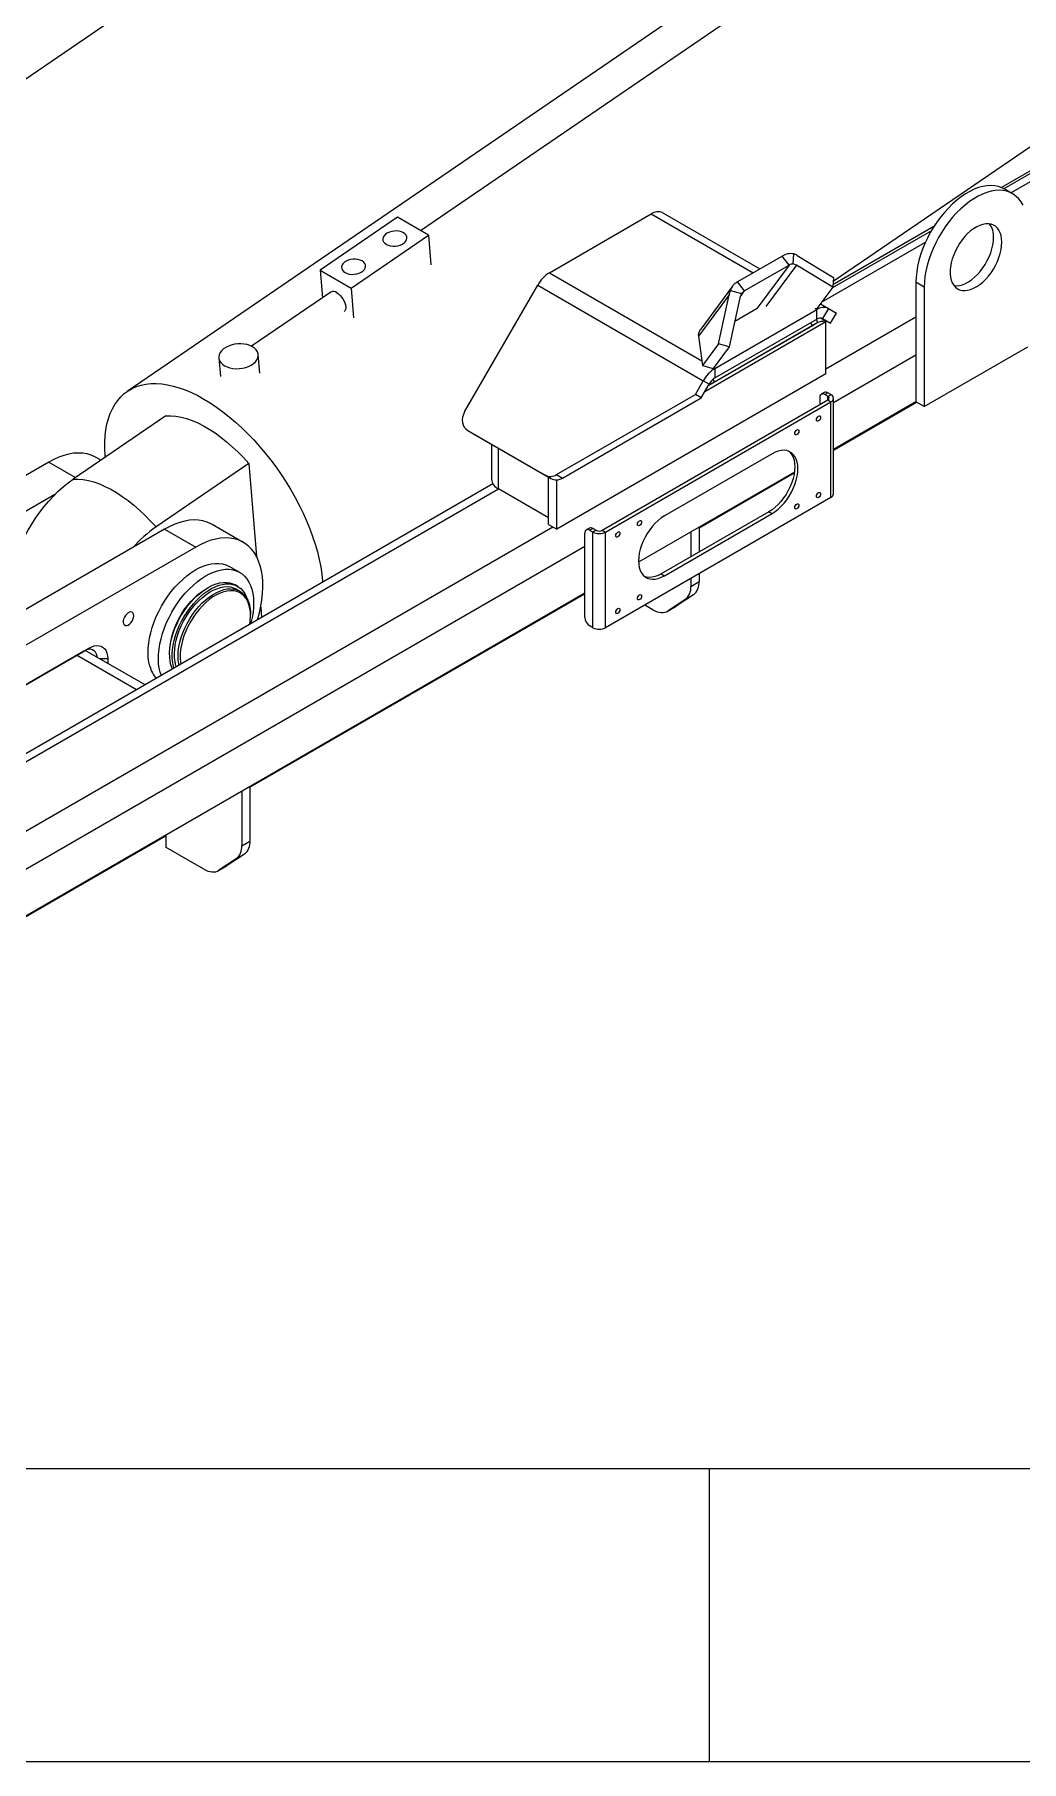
# Model space of a CAD drawing. Header units: millimetres. Extents: x 0 to 420, y 0 to 297.
# Drawn here: x 58.47 to 75.33, y 0 to 29.48 of the extents above; entities that cross this region are included whole.
import ezdxf

# ---------------------------------------------------------------- set-up
doc = ezdxf.new("R2010")
doc.units = ezdxf.units.MM

msp = doc.modelspace()

# ---------------------------------------------------------------- linework, layer by layer
at = {"color": 7, "linetype": 'Continuous', "lineweight": 25}
for p, q in [((97.98689, 49.30944), (60.05078, 23.39097)), ((97.29097, 48.15196), (65.06355, 26.13374)), ((52.79473, 24.95464), (63.77031, 32.45331)), ((72.11087, 25.27228), (77.83596, 29.18374)), ((77.85967, 28.53221), (74.9828, 26.87143)), ((77.8779, 28.49476), (75.028, 26.84955)), ((75.17397, 26.76532), (75.03255, 26.84696)), ((64.66529, 26.36365), (63.34501, 25.46161)), ((65.19562, 26.0575), (64.66529, 26.36365)), ((67.26253, 25.41581), (69.00153, 26.41971)), ((69.20153, 26.4395), (70.85877, 25.48279)), ((63.87534, 25.15546), (65.19562, 26.0575)), ((65.19562, 26.0575), (65.23773, 25.55171)), ((73.7872, 26.13325), (72.0881, 25.15238)), ((73.8324, 26.20732), (72.10558, 25.21045)), ((70.4712, 25.25905), (71.23792, 25.70167)), ((71.35919, 25.54764), (71.23792, 25.70167)), ((71.42501, 25.56737), (71.43978, 25.74008)), ((71.49743, 25.71136), (72.1165, 25.33808)), ((63.34501, 25.46161), (63.87534, 25.15546)), ((63.34501, 25.46161), (63.38455, 24.98663)), ((70.59247, 25.10502), (71.35919, 25.54764)), ((71.35919, 25.54764), (70.81349, 24.81241)), ((72.10225, 25.17144), (71.48318, 25.54472)), ((63.52964, 25.08576), (62.17636, 24.16117)), ((63.87534, 25.15546), (63.91744, 24.64967)), ((65.81473, 23.04345), (67.06253, 25.20469)), ((67.06253, 25.20469), (69.89095, 23.57187)), ((70.39254, 25.18939), (69.84683, 24.45415)), ((70.35391, 25.11322), (70.54642, 25.06017)), ((70.4712, 25.25905), (70.59247, 25.10502)), ((72.10225, 25.17144), (71.82939, 24.80382)), ((72.1165, 25.33808), (72.10225, 25.17144)), ((73.66514, 25.1725), (73.52372, 25.25414)), ((73.52372, 25.25414), (73.52372, 23.21279)), ((73.66514, 25.1725), (73.66514, 23.13115)), ((70.3307, 25.03783), (69.80806, 24.33366)), ((70.09095, 23.78299), (71.82995, 24.78689)), ((70.14873, 24.20212), (70.3307, 25.03783)), ((70.51645, 24.98664), (70.33448, 24.15093)), ((70.43035, 24.59123), (70.81349, 24.81241)), ((71.80949, 24.80466), (71.82939, 24.80382)), ((71.82995, 24.62358), (71.82995, 24.78689)), ((71.89104, 24.88688), (72.02995, 24.80669)), ((72.02995, 24.80669), (71.92995, 24.63348)), ((72.02995, 24.80669), (72.16531, 24.72852)), ((71.7556, 24.51301), (70.08246, 23.54713)), ((70.09095, 23.61968), (71.82995, 24.62358)), ((71.84711, 24.56583), (71.7556, 24.51301)), ((71.81781, 24.61657), (71.84711, 24.56583)), ((71.84711, 24.56561), (71.84711, 24.56583)), ((71.90645, 24.64179), (71.98611, 24.58931)), ((71.92511, 24.63602), (71.9738, 24.60791)), ((71.92995, 24.63348), (72.06531, 24.55532)), ((71.98576, 23.69261), (71.98576, 24.578)), ((72.06531, 24.55532), (72.16531, 24.72852)), ((72.06531, 24.55509), (72.16531, 24.7283)), ((72.06531, 24.55532), (72.06531, 24.55509)), ((72.16531, 24.72852), (72.16531, 24.7283)), ((69.80806, 24.33366), (69.87588, 23.8345)), ((70.14873, 24.20212), (69.87588, 23.8345)), ((70.33448, 24.15093), (70.14873, 24.20212)), ((61.61601, 23.96339), (61.64248, 23.64547)), ((62.31515, 23.70147), (62.28868, 24.0194)), ((70.33448, 24.15093), (70.06163, 23.78331)), ((73.66514, 23.13115), (75.4329, 24.15166)), ((71.98576, 23.69261), (67.38956, 21.03929)), ((69.87588, 23.8345), (70.06163, 23.78331)), ((70.09095, 23.78299), (70.09095, 23.61968)), ((67.38639, 21.96949), (69.7556, 23.33743)), ((69.7556, 23.33743), (69.89095, 23.57187)), ((69.8556, 23.27968), (69.7556, 23.33743)), ((69.8556, 23.27968), (69.99095, 23.51412)), ((69.99095, 23.51412), (69.89095, 23.57187)), ((71.95862, 23.37224), (71.90559, 23.34162)), ((72.02111, 23.36605), (71.96808, 23.33544)), ((72.0199, 23.30552), (71.96808, 23.33544)), ((72.0199, 23.30552), (72.07293, 23.33614)), ((72.07293, 23.33614), (72.02111, 23.36605)), ((67.48639, 21.91174), (69.8556, 23.27968)), ((68.16617, 21.01958), (72.0199, 23.24429)), ((68.2192, 20.98896), (72.07293, 23.21367)), ((71.87969, 23.28439), (71.87969, 23.16335)), ((72.0199, 23.24429), (72.07293, 23.21367)), ((72.07293, 21.58059), (72.07293, 23.21367)), ((72.11687, 21.64182), (72.11687, 23.2749)), ((73.52372, 23.21279), (72.11687, 22.40064)), ((72.11687, 22.38754), (73.53506, 23.20624)), ((73.66514, 23.13115), (73.52372, 23.21279)), ((60.71262, 22.97553), (59.12828, 21.89309)), ((65.86651, 22.72489), (67.18922, 21.96131)), ((65.86651, 22.72489), (65.96651, 22.66714)), ((65.96651, 22.66714), (67.28922, 21.90356)), ((66.27362, 22.48985), (66.27362, 21.89141)), ((58.70983, 22.18233), (54.28927, 19.63039)), ((59.60201, 22.21674), (59.52226, 22.26278)), ((62.12683, 22.15912), (60.5425, 21.07668)), ((62.12683, 22.15912), (62.25888, 20.57311)), ((71.06531, 22.32578), (69.22683, 21.26445)), ((67.28922, 21.90356), (67.18922, 21.96131)), ((67.24814, 21.12093), (67.24814, 21.92727)), ((67.38639, 21.96949), (67.48639, 21.91174)), ((67.38956, 21.03929), (67.38956, 21.88116)), ((71.44832, 22.01469), (68.78529, 20.47736)), ((69.82024, 21.06173), (71.4463, 22.00043)), ((66.29903, 21.81042), (47.26685, 10.82337)), ((58.81626, 21.63146), (54.8196, 19.32424)), ((67.24814, 21.23318), (66.39078, 21.72813)), ((72.07293, 21.58059), (68.2192, 19.35588)), ((71.01227, 21.33572), (69.1738, 20.27439)), ((69.22683, 20.24377), (71.06531, 21.3051)), ((71.01227, 21.33572), (71.06531, 21.3051)), ((60.68973, 21.03936), (56.26917, 18.48742)), ((60.68973, 21.03936), (61.22006, 20.7332)), ((62.03249, 20.81365), (61.50216, 21.11981)), ((67.24814, 21.12093), (67.38956, 21.03929)), ((67.86686, 19.53889), (67.86686, 20.96784)), ((67.94579, 21.05568), (67.89275, 21.02507)), ((68.00828, 21.04949), (67.95525, 21.01888)), ((67.95525, 21.01888), (68.00707, 20.98896)), ((68.0601, 21.01958), (68.00707, 20.98896)), ((68.00707, 19.35588), (68.00707, 20.98896)), ((68.00828, 21.04949), (68.0601, 21.01958)), ((68.16617, 21.01958), (68.2192, 20.98896)), ((68.2192, 19.35588), (68.2192, 20.98896)), ((69.67882, 20.99318), (69.67882, 20.56593)), ((69.82024, 21.07482), (69.82024, 20.64758)), ((61.22006, 20.7332), (56.7995, 18.18127)), ((61.97179, 20.30023), (61.79501, 20.40228)), ((61.93786, 20.06182), (61.89367, 20.08733)), ((69.1738, 20.27439), (69.22683, 20.24377)), ((69.67882, 20.1985), (69.67882, 20.06196)), ((69.67882, 20.06196), (69.82024, 20.1436)), ((69.82024, 20.28014), (69.82024, 20.1436)), ((67.86686, 19.94716), (48.77498, 8.92565)), ((61.97572, 19.98042), (61.91385, 20.01614)), ((62.14813, 16.63271), (67.86686, 19.93406)), ((69.58374, 19.83828), (69.28868, 19.64355)), ((69.72516, 19.91992), (69.4301, 19.72519)), ((69.72516, 19.91992), (69.58374, 19.83828)), ((62.15697, 19.5594), (62.15697, 19.57981)), ((62.27864, 19.4895), (62.30932, 19.61273)), ((62.33088, 19.7082), (62.34586, 19.5283)), ((69.03021, 19.66306), (68.89076, 19.74356)), ((69.28019, 19.63831), (69.42161, 19.71995)), ((69.28868, 19.64355), (69.4301, 19.72519)), ((69.4301, 19.72519), (69.42161, 19.71995)), ((68.00707, 19.35588), (67.95525, 19.3858)), ((59.31087, 18.95739), (55.77534, 16.91637)), ((55.86372, 16.96741), (59.39926, 19.00843)), ((59.39926, 19.00843), (59.31087, 18.95739)), ((60.35657, 18.37991), (59.33481, 18.96976)), ((59.71746, 18.82468), (59.71746, 18.74886)), ((62.00671, 16.56417), (62.00671, 15.63294)), ((62.14813, 16.64581), (62.14813, 15.71458)), ((58.22369, 14.36718), (60.71624, 15.8061)), ((60.71624, 15.60458), (60.71624, 15.8192)), ((62.00671, 15.63294), (62.14813, 15.71458)), ((61.3581, 15.23405), (60.71624, 15.60458)), ((61.91163, 15.40926), (61.61657, 15.21454)), ((62.05305, 15.4909), (61.75799, 15.29618)), ((62.05305, 15.4909), (61.91163, 15.40926)), ((61.60808, 15.20929), (61.7495, 15.29093)), ((61.61657, 15.21454), (61.75799, 15.29618)), ((61.75799, 15.29618), (61.7495, 15.29093)), ((0, 5), (415, 5))]:
    msp.add_line(p, q, dxfattribs=at)
at = {"color": 8, "linetype": 'Continuous', "lineweight": 25}
for p, q in [((75.14518, 26.78194), (77.96965, 28.41247)), ((69.00153, 26.41971), (70.74163, 25.41517)), ((71.91245, 24.91573), (73.68742, 25.9404)), ((67.26253, 25.41581), (69.86517, 23.91333)), ((71.48318, 25.54472), (70.96179, 24.84225)), ((70.59247, 25.10502), (70.52353, 25.01214)), ((71.79824, 24.8052), (71.82995, 24.78689)), ((71.98576, 24.578), (69.91501, 23.38258)), ((71.84711, 24.56561), (69.9736, 23.48406)), ((71.7556, 24.51301), (71.72631, 24.56375)), ((71.98576, 23.77425), (73.52372, 24.6621)), ((73.52372, 24.00892), (72.11687, 23.19676)), ((70.05543, 23.59394), (70.08246, 23.54713)), ((70.07026, 23.79494), (70.09095, 23.78299)), ((72.0199, 23.24429), (72.0199, 23.30552)), ((66.39078, 21.72813), (66.39078, 22.42222)), ((58.70983, 22.18233), (59.1661, 21.91893)), ((47.46683, 10.80357), (66.39078, 21.72813)), ((48.49214, 10.21168), (67.31885, 21.08011)), ((67.86686, 20.74329), (48.77498, 9.72178)), ((60.21014, 18.29538), (59.18713, 18.88595)), ((59.71746, 18.82468), (59.58613, 18.82468))]:
    msp.add_line(p, q, dxfattribs=at)
at = {"color": 7, "linetype": 'Continuous', "lineweight": 18}
for p, q in [((70, 0), (70, 5)), ((0, 0), (420, 0))]:
    msp.add_line(p, q, dxfattribs=at)
at = {"color": 7, "linetype": 'Continuous', "lineweight": 25, "flags": 128}
for points in [[(75.03255, 26.84696), (74.99156, 26.8677), (74.93319, 26.88843), (74.87103, 26.90106), (74.80553, 26.90551), (74.73716, 26.90173), (74.66642, 26.88975), (74.59381, 26.86967), (74.51987, 26.84162), (74.44511, 26.80581), (74.37009, 26.7625), (74.29533, 26.712), (74.22138, 26.65467), (74.14878, 26.59092), (74.07804, 26.52122), (74.00967, 26.44607), (73.94417, 26.366), (73.88201, 26.28161), (73.82364, 26.19348), (73.76947, 26.10226), (73.71991, 26.00861), (73.67529, 25.9132), (73.63596, 25.81672), (73.60218, 25.71986), (73.5742, 25.62332), (73.55224, 25.5278), (73.53643, 25.43398), (73.5269, 25.34254), (73.52372, 25.25414)], [(75.35444, 26.56813), (75.32066, 26.626), (75.28133, 26.67706), (75.23671, 26.72096), (75.18715, 26.75739), (75.13298, 26.78606), (75.07461, 26.80679), (75.01245, 26.81942), (74.94695, 26.82386), (74.87858, 26.82008), (74.80784, 26.80811), (74.73524, 26.78803), (74.66129, 26.75998), (74.58653, 26.72417), (74.51151, 26.68086), (74.43675, 26.63036), (74.3628, 26.57303), (74.2902, 26.50928), (74.21946, 26.43958), (74.15109, 26.36443), (74.08559, 26.28436), (74.02343, 26.19996), (73.96506, 26.11184), (73.9109, 26.02062), (73.86133, 25.92697), (73.81671, 25.83156), (73.77738, 25.73508), (73.7436, 25.63822), (73.71563, 25.54168), (73.69366, 25.44616), (73.67785, 25.35234), (73.66832, 25.2609), (73.66514, 25.1725)], [(74.99096, 25.93789), (74.98786, 25.99645), (74.9786, 26.05062), (74.9633, 26.09962), (74.9422, 26.14277), (74.91557, 26.17946), (74.8838, 26.20918), (74.84732, 26.23151), (74.80666, 26.24614), (74.76239, 26.25285), (74.71511, 26.25157), (74.66551, 26.2423), (74.61427, 26.22517), (74.56212, 26.20043), (74.50978, 26.16843), (74.45799, 26.1296), (74.40748, 26.08451), (74.35896, 26.03377), (74.3131, 25.9781), (74.27056, 25.9183), (74.23192, 25.85518), (74.19774, 25.78964), (74.16849, 25.72261), (74.14458, 25.65501), (74.12635, 25.5878), (74.11405, 25.52193), (74.10785, 25.45831), (74.10785, 25.39785), (74.11405, 25.34138), (74.12635, 25.28971), (74.14458, 25.24355), (74.16849, 25.20356), (74.19774, 25.1703), (74.23192, 25.14423), (74.27056, 25.12572), (74.3131, 25.11503), (74.35896, 25.1123), (74.40748, 25.11759), (74.45799, 25.13081), (74.50978, 25.15178), (74.56212, 25.1802), (74.61427, 25.21568), (74.66551, 25.25772), (74.71511, 25.30572), (74.76239, 25.35901), (74.80666, 25.41685), (74.84732, 25.47842), (74.8838, 25.54286), (74.91557, 25.60926), (74.9422, 25.6767), (74.9633, 25.74422), (74.9786, 25.81088), (74.98786, 25.87574), (74.99096, 25.93789)], [(64.47716, 25.90087), (64.51065, 25.88554), (64.54903, 25.87521), (64.59062, 25.87034), (64.63359, 25.87114), (64.67607, 25.87757), (64.71621, 25.88936), (64.75225, 25.906), (64.78261, 25.92674), (64.80597, 25.95069), (64.8213, 25.9768), (64.82795, 26.00392), (64.8256, 26.03088), (64.81438, 26.0565), (64.79477, 26.07965), (64.76762, 26.09932), (64.73412, 26.11466), (64.69574, 26.12499), (64.65416, 26.12986), (64.61118, 26.12906), (64.5687, 26.12262), (64.52856, 26.11083), (64.49253, 26.0942), (64.46216, 26.07346), (64.43881, 26.04951), (64.42347, 26.0234), (64.41683, 25.99627), (64.41917, 25.96931), (64.43039, 25.9437), (64.45001, 25.92055), (64.47716, 25.90087)], [(74.17394, 25.19633), (74.21753, 25.19395), (74.26606, 25.19923), (74.31657, 25.21245), (74.36836, 25.23342), (74.42069, 25.26185), (74.47285, 25.29732), (74.52409, 25.33936), (74.57369, 25.38736), (74.62096, 25.44065), (74.66524, 25.49849), (74.7059, 25.56006), (74.74237, 25.6245), (74.77415, 25.6909), (74.80078, 25.75834), (74.82188, 25.82586), (74.83718, 25.89252), (74.84644, 25.95738), (74.84954, 26.01953)], [(63.77301, 25.41979), (63.8065, 25.40445), (63.84488, 25.39412), (63.88647, 25.38925), (63.92944, 25.39005), (63.97192, 25.39649), (64.01206, 25.40828), (64.0481, 25.42491), (64.07846, 25.44565), (64.10182, 25.4696), (64.11715, 25.49571), (64.1238, 25.52284), (64.12145, 25.5498), (64.11023, 25.57541), (64.09062, 25.59856), (64.06347, 25.61824), (64.02997, 25.63357), (63.99159, 25.6439), (63.95001, 25.64877), (63.90703, 25.64797), (63.86455, 25.64154), (63.82441, 25.62975), (63.78838, 25.61311), (63.75801, 25.59237), (63.73465, 25.56842), (63.71932, 25.54231), (63.71268, 25.51519), (63.71502, 25.48823), (63.72624, 25.46261), (63.74586, 25.43946), (63.77301, 25.41979)], [(63.62955, 25.07579), (63.66025, 25.05461), (63.69012, 25.02716), (63.71777, 24.99474), (63.74189, 24.95885), (63.76136, 24.92117), (63.77528, 24.88346), (63.78298, 24.8475), (63.78411, 24.81495), (63.77863, 24.78734), (63.76677, 24.76597), (63.75529, 24.75548)], [(71.9738, 24.60791), (71.99397, 24.59627), (72.01207, 24.58582), (72.02785, 24.57671), (72.04107, 24.56908), (72.05156, 24.56302), (72.05916, 24.55864), (72.06377, 24.55598), (72.06531, 24.55509)], [(61.7147, 23.82903), (61.75722, 23.80857), (61.80506, 23.79309), (61.85692, 23.78303), (61.91139, 23.77865), (61.96697, 23.78007), (62.02215, 23.78725), (62.07543, 23.80001), (62.12535, 23.81798), (62.17055, 23.84069), (62.2098, 23.86751), (62.24203, 23.8977), (62.26636, 23.93045), (62.28212, 23.96487), (62.28888, 24), (62.28647, 24.03491), (62.27494, 24.06862), (62.25461, 24.10023), (62.22604, 24.12887), (62.19, 24.15376), (62.14748, 24.17422), (62.09963, 24.1897), (62.04777, 24.19976), (61.99331, 24.20415), (61.93772, 24.20272), (61.88254, 24.19554), (61.82926, 24.18278), (61.77934, 24.16481), (61.73414, 24.1421), (61.69489, 24.11529), (61.66266, 24.08509), (61.63834, 24.05234), (61.62257, 24.01793), (61.61581, 23.98279), (61.61823, 23.94789), (61.62975, 23.91417), (61.65008, 23.88256), (61.67866, 23.85392), (61.7147, 23.82903)], [(59.67781, 22.26853), (59.67545, 22.29507), (59.66873, 22.41167), (59.66832, 22.52426), (59.67421, 22.63244), (59.68638, 22.73585), (59.7048, 22.83415), (59.7294, 22.927), (59.7601, 23.01408), (59.79679, 23.09511), (59.83935, 23.1698), (59.88764, 23.23791), (59.94149, 23.2992), (60.00072, 23.35346), (60.06513, 23.40052), (60.1345, 23.44022), (60.20861, 23.47241), (60.28718, 23.497), (60.36997, 23.51389), (60.45669, 23.52303), (60.54704, 23.52439), (60.64073, 23.51797), (60.73743, 23.50378), (60.83682, 23.48187), (60.93856, 23.45233), (61.04231, 23.41524), (61.14771, 23.37074), (61.25441, 23.31897), (61.36205, 23.26011)], [(70.08246, 23.54713), (70.06051, 23.53446), (70.03709, 23.52094), (70.01254, 23.50676), (69.98721, 23.49213), (69.97379, 23.48439)], [(61.36205, 23.26011), (61.47026, 23.19436), (61.57868, 23.12194), (61.68694, 23.0431), (61.79468, 22.9581), (61.90153, 22.86723), (62.00712, 22.7708), (62.1111, 22.66914), (62.21313, 22.56258), (62.31284, 22.45149), (62.40992, 22.33625), (62.50402, 22.21724), (62.59483, 22.09487), (62.68205, 21.96955), (62.76537, 21.84171), (62.84451, 21.71178), (62.91922, 21.58019), (62.98923, 21.4474), (63.05431, 21.31384), (63.11423, 21.17999), (63.1688, 21.04628), (63.21783, 20.91317), (63.26115, 20.78111), (63.29862, 20.65055), (63.33012, 20.52192), (63.35552, 20.39568), (63.37476, 20.27223), (63.38776, 20.152), (63.38943, 20.13074)], [(65.81473, 23.04345), (65.79375, 22.99925), (65.78036, 22.95282), (65.77508, 22.90596), (65.77812, 22.86046), (65.78937, 22.81807), (65.80838, 22.78042), (65.83443, 22.74896), (65.86651, 22.72489)], [(60.71262, 22.97553), (60.79554, 22.97606), (60.88205, 22.96806), (60.97173, 22.95155), (61.06413, 22.92663), (61.15881, 22.89341), (61.2553, 22.85205), (61.35314, 22.80276), (61.45185, 22.74577), (61.55095, 22.68137), (61.64996, 22.60987), (61.74839, 22.53161), (61.84576, 22.44698), (61.9416, 22.35639), (62.03545, 22.26028), (62.12683, 22.15912)], [(71.45422, 22.67277), (71.45691, 22.68995), (71.46457, 22.70762), (71.47604, 22.72309), (71.48957, 22.73401), (71.5031, 22.73871), (71.51457, 22.73649), (71.52223, 22.72766), (71.52493, 22.71359), (71.52223, 22.69642), (71.51457, 22.67875), (71.5031, 22.66328), (71.48957, 22.65236), (71.47604, 22.64765), (71.46457, 22.64988), (71.45691, 22.6587), (71.45422, 22.67277)], [(71.82545, 22.90749), (71.82814, 22.92467), (71.8358, 22.94234), (71.84727, 22.95781), (71.8608, 22.96873), (71.87433, 22.97343), (71.8858, 22.97121), (71.89347, 22.96239), (71.89616, 22.94832), (71.89347, 22.93114), (71.8858, 22.91347), (71.87433, 22.898), (71.8608, 22.88708), (71.84727, 22.88238), (71.8358, 22.8846), (71.82814, 22.89342), (71.82545, 22.90749)], [(59.52226, 22.26278), (59.49969, 22.2751), (59.43424, 22.30361), (59.36462, 22.32381), (59.29125, 22.33557), (59.21453, 22.33884), (59.13492, 22.33359), (59.05287, 22.31985), (58.96885, 22.2977), (58.88334, 22.26728), (58.79683, 22.22874), (58.70983, 22.18233)], [(71.35014, 22.37008), (71.37598, 22.34593), (71.40359, 22.30913), (71.4255, 22.26557), (71.44137, 22.2159), (71.45099, 22.16084), (71.45422, 22.10119), (71.45099, 22.03781), (71.44137, 21.97164), (71.4255, 21.90364), (71.40359, 21.8348), (71.37598, 21.76612), (71.34307, 21.69861), (71.30534, 21.63325), (71.26333, 21.57099), (71.21765, 21.51274), (71.16899, 21.45935), (71.11804, 21.41161), (71.06554, 21.37019), (71.01227, 21.33572)], [(71.06531, 21.3051), (71.11858, 21.33958), (71.17107, 21.38099), (71.22202, 21.42874), (71.27069, 21.48212), (71.31636, 21.54037), (71.35837, 21.60263), (71.3961, 21.66799), (71.42902, 21.7355), (71.45663, 21.80418), (71.47853, 21.87302), (71.49441, 21.94102), (71.50403, 22.0072), (71.50725, 22.07057), (71.50403, 22.13022), (71.49441, 22.18529), (71.47853, 22.23496), (71.45663, 22.27851), (71.42902, 22.31531), (71.3961, 22.34483), (71.35837, 22.36662), (71.31636, 22.38037), (71.27069, 22.38589), (71.22202, 22.38309), (71.17107, 22.37201), (71.11858, 22.35281), (71.06531, 22.32578)], [(58.01951, 19.72907), (58.01566, 19.81402), (58.01703, 19.91575), (58.02463, 20.02072), (58.03842, 20.12837), (58.05833, 20.23818), (58.08427, 20.34956), (58.1161, 20.46197), (58.15366, 20.57482), (58.19675, 20.68754), (58.24516, 20.79955), (58.29865, 20.91029), (58.35692, 21.01919), (58.4197, 21.1257), (58.48666, 21.22927), (58.55746, 21.32937), (58.63174, 21.4255), (58.70912, 21.51717), (58.78921, 21.6039), (58.87159, 21.68526), (58.95585, 21.76082), (59.04156, 21.83022), (59.12828, 21.89309)], [(59.12828, 21.89309), (59.21121, 21.89362), (59.29772, 21.88561), (59.38739, 21.86911), (59.47979, 21.84419), (59.57447, 21.81096), (59.67096, 21.76961), (59.76881, 21.72032), (59.86752, 21.66333), (59.96662, 21.59893), (60.06562, 21.52743), (60.16405, 21.44917), (60.26142, 21.36454), (60.35726, 21.27395), (60.45111, 21.17784), (60.5425, 21.07668)], [(71.82545, 21.60103), (71.82814, 21.61821), (71.8358, 21.63588), (71.84727, 21.65135), (71.8608, 21.66227), (71.87433, 21.66697), (71.8858, 21.66474), (71.89347, 21.65592), (71.89616, 21.64185), (71.89347, 21.62467), (71.8858, 21.607), (71.87433, 21.59153), (71.8608, 21.58061), (71.84727, 21.57591), (71.8358, 21.57814), (71.82814, 21.58696), (71.82545, 21.60103)], [(69.22683, 21.26445), (69.17356, 21.22998), (69.12107, 21.18856), (69.07011, 21.14082), (69.02145, 21.08743), (68.97578, 21.02918), (68.93377, 20.96692), (68.89603, 20.90156), (68.86312, 20.83405), (68.83551, 20.76537), (68.81361, 20.69653), (68.79773, 20.62853), (68.78811, 20.56236), (68.78489, 20.49898), (68.78811, 20.43933), (68.79773, 20.38427), (68.81361, 20.3346), (68.83551, 20.29104), (68.86312, 20.25424), (68.89603, 20.22473), (68.93377, 20.20294), (68.97578, 20.18918), (69.02145, 20.18367), (69.07011, 20.18647), (69.12107, 20.19755), (69.17356, 20.21674), (69.22683, 20.24377)], [(71.45422, 21.40714), (71.45691, 21.42431), (71.46457, 21.44198), (71.47604, 21.45745), (71.48957, 21.46837), (71.5031, 21.47308), (71.51457, 21.47085), (71.52223, 21.46203), (71.52493, 21.44796), (71.52223, 21.43078), (71.51457, 21.41311), (71.5031, 21.39764), (71.48957, 21.38672), (71.47604, 21.38202), (71.46457, 21.38424), (71.45691, 21.39307), (71.45422, 21.40714)], [(61.50216, 21.11981), (61.47959, 21.13213), (61.41414, 21.16064), (61.34452, 21.18084), (61.27114, 21.1926), (61.19443, 21.19587), (61.11482, 21.19062), (61.03277, 21.17688), (60.94875, 21.15473), (60.86324, 21.12431), (60.77673, 21.08577), (60.68973, 21.03936)], [(68.39598, 20.92771), (68.39867, 20.94488), (68.40633, 20.96255), (68.4178, 20.97802), (68.43133, 20.98894), (68.44486, 20.99365), (68.45633, 20.99142), (68.464, 20.9826), (68.46669, 20.96853), (68.464, 20.95135), (68.45633, 20.93368), (68.44486, 20.91821), (68.43133, 20.90729), (68.4178, 20.90259), (68.40633, 20.90481), (68.39867, 20.91363), (68.39598, 20.92771)], [(68.76721, 21.1216), (68.7699, 21.13878), (68.77757, 21.15645), (68.78904, 21.17192), (68.80257, 21.18284), (68.8161, 21.18754), (68.82757, 21.18531), (68.83523, 21.17649), (68.83792, 21.16242), (68.83523, 21.14524), (68.82757, 21.12757), (68.8161, 21.1121), (68.80257, 21.10118), (68.78904, 21.09648), (68.77757, 21.09871), (68.7699, 21.10753), (68.76721, 21.1216)], [(62.30932, 19.61273), (62.3339, 19.72337), (62.35207, 19.83219), (62.36375, 19.93856), (62.36886, 20.04188), (62.36737, 20.14155), (62.3593, 20.237), (62.34468, 20.32768), (62.32361, 20.41307), (62.2962, 20.49268), (62.26261, 20.56605), (62.22304, 20.63276), (62.17771, 20.69243), (62.12688, 20.74471), (62.07084, 20.78932), (62.00992, 20.82598), (61.94447, 20.85449), (61.87485, 20.87468), (61.80147, 20.88645), (61.72476, 20.88971), (61.64515, 20.88446), (61.5631, 20.87073), (61.47908, 20.84858), (61.39357, 20.81815), (61.30706, 20.77962), (61.22006, 20.7332)], [(60.43777, 18.69838), (60.4214, 18.76864), (60.41111, 18.84375), (60.40697, 18.92314), (60.40902, 19.00621), (60.41725, 19.09233), (60.43159, 19.18083), (60.45192, 19.27105), (60.4781, 19.3623), (60.50993, 19.45389), (60.54716, 19.54511), (60.58952, 19.63528), (60.63667, 19.7237), (60.68826, 19.80971), (60.7439, 19.89265), (60.80317, 19.97189), (60.8656, 20.04682), (60.93074, 20.11688), (60.99807, 20.18153), (61.0671, 20.24028), (61.13729, 20.29269), (61.20811, 20.33835), (61.27902, 20.37691), (61.34948, 20.40809), (61.41896, 20.43165), (61.48692, 20.4474), (61.55285, 20.45522), (61.61625, 20.45507), (61.67664, 20.44693), (61.73355, 20.43088), (61.78655, 20.40702), (61.79501, 20.40228)], [(60.63355, 18.53981), (60.61455, 18.59633), (60.59818, 18.66659), (60.58788, 18.7417), (60.58375, 18.82109), (60.5858, 18.90416), (60.59403, 18.99028), (60.60836, 19.07878), (60.6287, 19.169), (60.65488, 19.26025), (60.68671, 19.35184), (60.72394, 19.44306), (60.76629, 19.53323), (60.81345, 19.62165), (60.86504, 19.70766), (60.92068, 19.7906), (60.97994, 19.86984), (61.04238, 19.94477), (61.10752, 20.01483), (61.17485, 20.07948), (61.24388, 20.13823), (61.31407, 20.19064), (61.38489, 20.2363), (61.4558, 20.27486), (61.52626, 20.30604), (61.59574, 20.32959), (61.6637, 20.34535), (61.72963, 20.35317), (61.79303, 20.35302), (61.85341, 20.34488), (61.91032, 20.32883), (61.96332, 20.30497), (62.01201, 20.2735), (62.05602, 20.23466), (62.09501, 20.18873), (62.12869, 20.13607), (62.1568, 20.07709), (62.17912, 20.01222), (62.19549, 19.94196), (62.20578, 19.86685), (62.20992, 19.78745), (62.20787, 19.70438), (62.19964, 19.61827), (62.18531, 19.52976), (62.16497, 19.43954), (62.16012, 19.42108)], [(60.82352, 18.64948), (60.81765, 18.66336), (60.79794, 18.72235), (60.78427, 18.78671), (60.77677, 18.85583), (60.77553, 18.92906), (60.78053, 19.00568), (60.79175, 19.08497), (60.80908, 19.16617), (60.83233, 19.2485), (60.86131, 19.33118), (60.89572, 19.41342), (60.93524, 19.49443), (60.97949, 19.57344), (61.02805, 19.64969), (61.08046, 19.72246), (61.13621, 19.79104), (61.19477, 19.85479), (61.25559, 19.91309), (61.31807, 19.96539), (61.38163, 20.01119), (61.44565, 20.05005), (61.50953, 20.08159), (61.57265, 20.10552), (61.63442, 20.12162), (61.69423, 20.12971), (61.75152, 20.12973), (61.80575, 20.12168), (61.85639, 20.10564), (61.89367, 20.08733)], [(60.85157, 18.66567), (60.84213, 18.69684), (60.82846, 18.7612), (60.82097, 18.83032), (60.81972, 18.90354), (60.82473, 18.98016), (60.83595, 19.05945), (60.85327, 19.14065), (60.87653, 19.22299), (60.9055, 19.30567), (60.93991, 19.38791), (60.97943, 19.46892), (61.02369, 19.54793), (61.07225, 19.62418), (61.12466, 19.69695), (61.18041, 19.76553), (61.23897, 19.82928), (61.29978, 19.88758), (61.36226, 19.93988), (61.42582, 19.98568), (61.48985, 20.02453), (61.55372, 20.05608), (61.61685, 20.08001), (61.67861, 20.0961), (61.73842, 20.1042), (61.79572, 20.10422), (61.84994, 20.09617), (61.90058, 20.08013), (61.94715, 20.05624), (61.9892, 20.02473), (62.02634, 19.98592), (62.0582, 19.94016), (62.08449, 19.8879), (62.09963, 19.8471)], [(60.89119, 18.68854), (60.883, 18.71345), (60.86831, 18.77534), (60.85987, 18.84218), (60.85775, 18.91329), (60.86198, 18.98794), (60.87252, 19.06537), (60.88925, 19.14478), (60.91201, 19.22535), (60.94056, 19.30626), (60.9746, 19.38668), (61.0138, 19.46578), (61.05774, 19.54276), (61.10598, 19.61681), (61.15802, 19.68719), (61.21332, 19.75317), (61.27133, 19.81407), (61.33144, 19.86927), (61.39304, 19.91819), (61.45549, 19.96035), (61.51815, 19.99531), (61.58039, 20.0227), (61.64156, 20.04225), (61.70104, 20.05375), (61.75821, 20.05709), (61.81248, 20.05224), (61.86331, 20.03924), (61.91017, 20.01823), (61.91385, 20.01614)], [(69.1738, 20.27439), (69.12053, 20.24736), (69.06803, 20.22816), (69.01708, 20.21708), (68.96842, 20.21428), (68.92274, 20.2198), (68.88896, 20.23009)], [(60.77944, 18.99457), (60.78325, 19.04188), (60.79444, 19.11955), (60.81181, 19.19912), (60.83519, 19.27977), (60.86433, 19.36067), (60.89894, 19.44099), (60.93865, 19.5199), (60.98306, 19.59661), (61.03173, 19.67031), (61.08413, 19.74026), (61.13975, 19.80574), (61.198, 19.86607), (61.2583, 19.92063), (61.32001, 19.96887), (61.35628, 19.9938)], [(60.93536, 18.71404), (60.93019, 18.73962), (60.92174, 18.80646), (60.91963, 18.87757), (60.92386, 18.95222), (60.93439, 19.02965), (60.95112, 19.10906), (60.97388, 19.18963), (61.00243, 19.27054), (61.03648, 19.35096), (61.07567, 19.43007), (61.11961, 19.50704), (61.16785, 19.5811), (61.21989, 19.65147), (61.2752, 19.71745), (61.3332, 19.77835), (61.39331, 19.83355), (61.45491, 19.88248), (61.51736, 19.92463), (61.58002, 19.95959), (61.64226, 19.98698), (61.70343, 20.00653), (61.76291, 20.01803), (61.82008, 20.02138), (61.87436, 20.01652), (61.92519, 20.00352), (61.97205, 19.98251), (62.01445, 19.9537), (62.05197, 19.91739), (62.08422, 19.87395), (62.11087, 19.82382), (62.13164, 19.76753), (62.14633, 19.70565), (62.15477, 19.6388), (62.15697, 19.57981)], [(62.14459, 19.41212), (62.15324, 19.47996), (62.15695, 19.55343), (62.1543, 19.62329), (62.1453, 19.6888), (62.13005, 19.74925), (62.10872, 19.80402), (62.08153, 19.85251), (62.04877, 19.89422), (62.01078, 19.9287), (61.96798, 19.95559), (61.9208, 19.9746), (61.86976, 19.98553), (61.81539, 19.98827), (61.75827, 19.98278), (61.699, 19.96913), (61.63822, 19.94745), (61.57657, 19.91799), (61.51469, 19.88104), (61.45326, 19.83701), (61.39291, 19.78636), (61.33429, 19.72962), (61.27802, 19.6674), (61.2247, 19.60036), (61.17489, 19.5292), (61.12911, 19.45469), (61.08786, 19.37761), (61.05158, 19.29878), (61.02064, 19.21903), (60.99537, 19.13922), (60.97605, 19.06018), (60.96287, 18.98275), (60.95598, 18.90776), (60.95545, 18.83599), (60.96128, 18.76822), (60.96727, 18.73246)], [(68.76721, 19.85596), (68.7699, 19.87314), (68.77757, 19.89081), (68.78904, 19.90628), (68.80257, 19.9172), (68.8161, 19.9219), (68.82757, 19.91967), (68.83523, 19.91085), (68.83792, 19.89678), (68.83523, 19.8796), (68.82757, 19.86193), (68.8161, 19.84646), (68.80257, 19.83554), (68.78904, 19.83084), (68.77757, 19.83307), (68.7699, 19.84189), (68.76721, 19.85596)], [(60.16202, 19.56104), (60.15867, 19.58719), (60.14889, 19.60755), (60.1334, 19.6206), (60.11334, 19.62537), (60.0902, 19.62151), (60.06571, 19.6093), (60.04167, 19.58966), (60.01987, 19.56403), (60.00192, 19.53432), (59.98917, 19.50273), (59.98254, 19.47161), (59.98254, 19.44325), (59.98917, 19.41978), (60.00192, 19.40292), (60.01987, 19.39392), (60.04167, 19.39346), (60.06571, 19.40157), (60.0902, 19.41765), (60.11334, 19.4405), (60.1334, 19.46843), (60.14889, 19.49937), (60.15867, 19.53102), (60.16202, 19.56104)], [(68.39598, 19.62124), (68.39867, 19.63842), (68.40633, 19.65609), (68.4178, 19.67156), (68.43133, 19.68248), (68.44486, 19.68718), (68.45633, 19.68495), (68.464, 19.67613), (68.46669, 19.66206), (68.464, 19.64488), (68.45633, 19.62721), (68.44486, 19.61174), (68.43133, 19.60082), (68.4178, 19.59612), (68.40633, 19.59835), (68.39867, 19.60717), (68.39598, 19.62124)], [(69.03021, 19.66306), (69.06638, 19.64432), (69.10217, 19.63007), (69.13721, 19.62044), (69.17112, 19.61554), (69.20355, 19.61543), (69.23417, 19.6201), (69.26264, 19.62951), (69.28868, 19.64355)], [(59.53942, 18.85164), (59.53719, 18.86875), (59.52682, 18.90744), (59.50989, 18.93959), (59.48691, 18.96422), (59.45859, 18.98058), (59.42577, 18.98817), (59.38947, 18.98676), (59.35078, 18.97639), (59.31087, 18.95739)], [(59.39926, 19.00843), (59.44454, 19.03083), (59.4889, 19.0453), (59.53144, 19.05153), (59.57129, 19.04941), (59.60763, 19.03898), (59.63974, 19.02044), (59.66694, 18.99417), (59.6887, 18.96072), (59.70457, 18.92076), (59.71422, 18.8751), (59.71746, 18.82468)], [(61.3581, 15.23405), (61.39427, 15.21531), (61.43006, 15.20105), (61.4651, 15.19142), (61.49901, 15.18653), (61.53144, 15.18642), (61.56206, 15.19109), (61.59053, 15.20049), (61.61657, 15.21454)]]:
    msp.add_lwpolyline(points, dxfattribs=at)
at = {"color": 7, "linetype": 'Continuous', "lineweight": 25}
for centre, radius, start, end in [((69.11869, 26.25616), 0.20118, 65.686048, 125.618173), ((74.48385, 26.03913), 0.36622, 356.931698, 35.313751), ((71.39806, 25.40973), 0.33297, 82.802157, 118.746101), ((67.56793, 24.9262), 0.57705, 121.954672, 151.144391), ((71.43574, 25.41194), 0.1558, 93.94807, 119.425979), ((63.57163, 25.00098), 0.0946, 52.251549, 116.350359), ((70.5974, 25.03747), 0.255, 119.663059, 162.717667), ((70.65599, 24.99374), 0.12813, 119.71956, 148.770844), ((71.94712, 24.62335), 0.20118, 65.686048, 125.618173), ((71.88853, 24.54181), 0.10059, 65.686048, 125.618173), ((72.16444, 24.5781), 0.17868, 176.405284, 180.032489), ((70.05215, 24.30215), 0.25546, 143.486644, 162.731107), ((70.39636, 23.29338), 0.57705, 121.954672, 151.144391), ((70.24366, 23.37488), 0.28852, 121.954672, 151.144391), ((71.93358, 23.29313), 0.05459, 50.796715, 189.214037), ((71.9845, 23.31494), 0.06287, 54.382423, 114.307119), ((72.00828, 23.2749), 0.03275, 290.783421, 69.216579), ((72.04969, 23.2749), 0.06549, 290.783421, 69.216579), ((66.4721, 21.91016), 0.19937, 185.394448, 245.925693), ((67.28077, 22.13498), 0.19633, 242.206124, 302.546433), ((67.38077, 22.07724), 0.19633, 242.206124, 302.546433), ((72.0418, 21.64931), 0.07544, 294.374658, 354.305201), ((61.83386, 19.21657), 2.26443, 124.770017, 138.237867), ((67.92075, 20.97658), 0.05459, 50.796715, 189.214037), ((67.97167, 20.99838), 0.06287, 54.382423, 114.307119), ((68.11314, 21.19367), 0.23055, 242.609672, 297.390328), ((68.11314, 21.12193), 0.11528, 242.609672, 297.390328), ((69.42236, 20.03893), 0.25749, 308.808462, 5.130533), ((69.56378, 20.12057), 0.25749, 308.808462, 5.130533), ((68.05876, 19.54762), 0.1921, 182.605478, 237.394522), ((68.11314, 19.56059), 0.23055, 242.609672, 297.390328), ((60.94488, 18.83275), 0.52461, 194.841068, 220.769752), ((61.75025, 15.60992), 0.25749, 308.808462, 5.130533), ((61.89167, 15.69156), 0.25749, 308.808462, 5.130533)]:
    msp.add_arc(centre, radius, start, end, dxfattribs=at)
for centre, major_axis, ratio, start_param, end_param in [((71.46893, 25.37808), (-0.2181, 0.35726), 0.61838459, 5.41227645, 5.59824461), ((71.46893, 25.37808), (-0.10905, 0.17863), 0.61838459, 5.41227645, 5.79106609), ((70.7022, 24.93546), (-0.00124, 0.42968), 0.89006784, 1.14171094, 1.3276791), ((70.7022, 24.93546), (-0.00062, 0.21484), 0.89006784, 0.94888946, 1.3276791), ((72.14711, 24.50787), (0.31611, -0.03855), 0.22767006, 2.13272144, 2.8475976), ((70.17956, 24.23129), (0.35914, -0.18456), 0.54669171, 3.32041339, 3.50638155)]:
    msp.add_ellipse(centre, major_axis=major_axis, ratio=ratio, start_param=start_param, end_param=end_param, dxfattribs=at)

doc.saveas('drawing.dxf')
